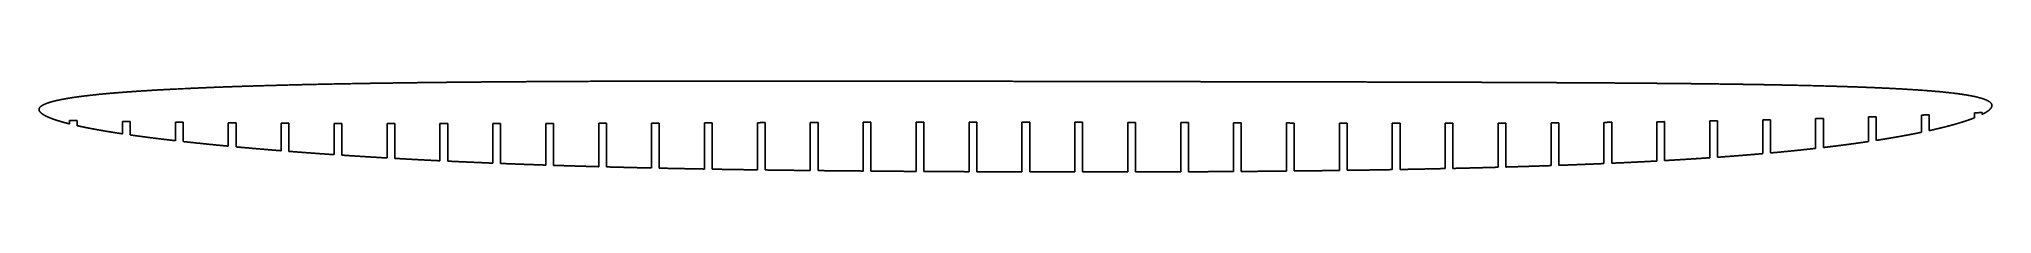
# Model space of a CAD drawing. Header units: metres. Extents: x 544 to 1504, y 2 to 47.
import ezdxf

# ---------------------------------------------------------------- set-up
doc = ezdxf.new("R2010")
doc.units = ezdxf.units.M

msp = doc.modelspace()

# ---------------------------------------------------------------- linework, layer by layer
for p, q in [((1420.9, 28.86, 234), (1420.9, 14.5, 234)), ((1443.1, 29.54, 234), (1443.1, 17.44, 234)), ((1446.9, 29.67, 234), (1446.9, 18.02, 234)), ((1469.1, 30.48, 234), (1469.1, 22, 234)), ((1472.9, 30.63, 234), (1472.9, 22.81, 234)), ((1495.1, 31.57, 234), (1495.1, 29.11, 234)), ((1498.9, 31.75, 234), (1498.9, 30.79, 234)), ((559.1, 27.82, 234), (559.1, 26.14, 234)), ((562.9, 27.75, 234), (562.9, 25.24, 234)), ((585.1, 27.37, 234), (585.1, 21.24, 234)), ((588.9, 27.31, 234), (588.9, 20.69, 234)), ((611.1, 27.01, 234), (611.1, 17.86, 234)), ((614.9, 26.97, 234), (614.9, 17.43, 234)), ((637.1, 26.74, 234), (637.1, 15.16, 234)), ((640.9, 26.7, 234), (640.9, 14.8, 234)), ((663.1, 26.54, 234), (663.1, 12.9, 234)), ((666.9, 26.51, 234), (666.9, 12.59, 234)), ((689.1, 26.4, 234), (689.1, 10.97, 234)), ((692.9, 26.39, 234), (692.9, 10.72, 234)), ((715.1, 26.33, 234), (715.1, 9.33, 234)), ((718.9, 26.32, 234), (718.9, 9.12, 234)), ((741.1, 26.3, 234), (741.1, 7.95, 234)), ((744.9, 26.3, 234), (744.9, 7.77, 234)), ((767.1, 26.32, 234), (767.1, 6.79, 234)), ((770.9, 26.32, 234), (770.9, 6.64, 234)), ((793.1, 26.36, 234), (793.1, 5.83, 234)), ((796.9, 26.37, 234), (796.9, 5.7, 234)), ((819.1, 26.44, 234), (819.1, 5.04, 234)), ((822.9, 26.45, 234), (822.9, 4.93, 234)), ((845.1, 26.53, 234), (845.1, 4.39, 234)), ((848.9, 26.55, 234), (848.9, 4.31, 234)), ((871.1, 26.64, 234), (871.1, 3.88, 234)), ((874.9, 26.65, 234), (874.9, 3.81, 234)), ((897.1, 26.74, 234), (897.1, 3.47, 234)), ((900.9, 26.75, 234), (900.9, 3.42, 234)), ((923.1, 26.83, 234), (923.1, 3.15, 234)), ((926.9, 26.85, 234), (926.9, 3.1, 234)), ((949.1, 26.92, 234), (949.1, 2.9, 234)), ((952.9, 26.93, 234), (952.9, 2.86, 234)), ((975.1, 26.97, 234), (975.1, 2.71, 234)), ((978.9, 26.98, 234), (978.9, 2.68, 234)), ((1001.1, 27, 234), (1001.1, 2.57, 234)), ((1004.9, 27, 234), (1004.9, 2.56, 234)), ((1027.1, 26.99, 234), (1027.1, 2.48, 234)), ((1030.9, 26.98, 234), (1030.9, 2.47, 234)), ((1053.1, 26.94, 234), (1053.1, 2.43, 234)), ((1056.9, 26.93, 234), (1056.9, 2.43, 234)), ((1079.1, 26.86, 234), (1079.1, 2.44, 234)), ((1082.9, 26.85, 234), (1082.9, 2.45, 234)), ((1105.1, 26.77, 234), (1105.1, 2.51, 234)), ((1108.9, 26.75, 234), (1108.9, 2.53, 234)), ((1131.1, 26.67, 234), (1131.1, 2.66, 234)), ((1134.9, 26.66, 234), (1134.9, 2.68, 234)), ((1157.1, 26.58, 234), (1157.1, 2.88, 234)), ((1160.9, 26.57, 234), (1160.9, 2.92, 234)), ((1183.1, 26.52, 234), (1183.1, 3.18, 234)), ((1186.9, 26.51, 234), (1186.9, 3.24, 234)), ((1209.1, 26.48, 234), (1209.1, 3.59, 234)), ((1212.9, 26.48, 234), (1212.9, 3.66, 234)), ((1235.1, 26.49, 234), (1235.1, 4.11, 234)), ((1238.9, 26.49, 234), (1238.9, 4.19, 234)), ((1261.1, 26.55, 234), (1261.1, 4.76, 234)), ((1264.9, 26.56, 234), (1264.9, 4.87, 234)), ((1287.1, 26.68, 234), (1287.1, 5.57, 234)), ((1290.9, 26.7, 234), (1290.9, 5.7, 234)), ((1313.1, 26.89, 234), (1313.1, 6.58, 234)), ((1316.9, 26.93, 234), (1316.9, 6.75, 234)), ((1339.1, 27.19, 234), (1339.1, 7.84, 234)), ((1342.9, 27.24, 234), (1342.9, 8.05, 234)), ((1365.1, 27.59, 234), (1365.1, 9.44, 234)), ((1368.9, 27.66, 234), (1368.9, 9.7, 234)), ((1391.1, 28.11, 234), (1391.1, 11.47, 234)), ((1394.9, 28.2, 234), (1394.9, 11.81, 234)), ((1417.1, 28.76, 234), (1417.1, 14.06, 234))]:
    msp.add_line(p, q)
for points, knots in [([(559.1, 26.14, 234), (558.38, 26.32, 234), (557.66, 26.5, 234), (556.94, 26.69, 234), (556.23, 26.89, 234), (555.51, 27.09, 234), (554.8, 27.29, 234), (554.09, 27.51, 234), (552.89, 27.88, 234), (552.41, 28.04, 234), (551.95, 28.19, 234), (551.5, 28.35, 234), (551.07, 28.5, 234), (550.65, 28.65, 234), (550.25, 28.81, 234), (549.47, 29.11, 234), (549.09, 29.27, 234), (548.73, 29.42, 234), (548.38, 29.57, 234), (548.05, 29.73, 234), (547.73, 29.88, 234), (547.43, 30.03, 234), (546.85, 30.34, 234), (546.57, 30.49, 234), (546.32, 30.64, 234), (546.07, 30.79, 234), (545.84, 30.94, 234), (545.63, 31.09, 234), (545.43, 31.24, 234), (544.96, 31.63, 234), (544.72, 31.87, 234), (544.51, 32.1, 234), (544.34, 32.34, 234), (544.22, 32.57, 234), (544.14, 32.81, 234), (544.1, 33.04, 234), (544.12, 33.49, 234), (544.16, 33.71, 234), (544.25, 33.94, 234), (544.39, 34.17, 234), (544.58, 34.4, 234), (544.82, 34.63, 234), (545.11, 34.85, 234), (545.72, 35.26, 234), (546.03, 35.44, 234), (546.37, 35.63, 234), (546.75, 35.81, 234), (547.17, 35.99, 234), (547.62, 36.17, 234), (548.11, 36.35, 234), (549.23, 36.73, 234), (549.86, 36.92, 234), (550.55, 37.12, 234), (551.28, 37.32, 234), (552.07, 37.51, 234), (552.91, 37.7, 234), (553.8, 37.9, 234), (555.41, 38.22, 234), (556.1, 38.35, 234), (556.82, 38.49, 234), (557.57, 38.62, 234), (558.34, 38.75, 234), (559.15, 38.88, 234), (559.99, 39.01, 234), (562.21, 39.35, 234), (563.65, 39.55, 234), (565.17, 39.75, 234), (566.77, 39.95, 234), (568.45, 40.15, 234), (570.22, 40.35, 234), (572.08, 40.54, 234), (576, 40.93, 234), (578.05, 41.12, 234), (580.2, 41.31, 234), (582.46, 41.5, 234), (584.82, 41.69, 234), (587.29, 41.88, 234), (589.89, 42.06, 234), (595.08, 42.41, 234), (597.65, 42.58, 234), (600.34, 42.74, 234), (603.13, 42.9, 234), (606.05, 43.06, 234), (609.09, 43.22, 234), (612.26, 43.38, 234), (618.92, 43.69, 234), (622.34, 43.85, 234), (625.91, 44, 234), (629.68, 44.15, 234), (633.66, 44.3, 234), (637.82, 44.45, 234), (642.1, 44.6, 234), (649.35, 44.83, 234), (652.33, 44.92, 234), (655.3, 45.01, 234), (658.28, 45.1, 234), (661.25, 45.18, 234), (664.23, 45.25, 234), (667.2, 45.33, 234), (674.85, 45.52, 234), (679.52, 45.62, 234), (684.19, 45.73, 234), (688.86, 45.82, 234), (693.53, 45.91, 234), (698.2, 45.99, 234), (702.87, 46.07, 234), (712.21, 46.22, 234), (716.87, 46.29, 234), (721.54, 46.36, 234), (726.2, 46.42, 234), (730.87, 46.48, 234), (735.53, 46.54, 234), (740.19, 46.59, 234), (750.37, 46.69, 234), (755.87, 46.75, 234), (761.38, 46.8, 234), (766.89, 46.84, 234), (772.4, 46.89, 234), (777.91, 46.92, 234), (783.42, 46.96, 234), (797.4, 47.04, 234), (805.87, 47.09, 234), (814.34, 47.13, 234), (822.81, 47.16, 234), (831.28, 47.19, 234), (839.75, 47.21, 234), (848.22, 47.23, 234), (865.04, 47.25, 234), (873.39, 47.26, 234), (881.75, 47.27, 234), (890.1, 47.27, 234), (898.45, 47.28, 234), (906.8, 47.27, 234), (915.15, 47.27, 234), (923.51, 47.26, 234)], [0, 0, 0, 0, 0, 0, 0, 0, 0, 0.051842, 0.051842, 0.051842, 0.051842, 0.051842, 0.051842, 0.051842, 0.087777, 0.087777, 0.087777, 0.087777, 0.087777, 0.087777, 0.087777, 0.123712, 0.123712, 0.123712, 0.123712, 0.123712, 0.123712, 0.123712, 0.159647, 0.159647, 0.159647, 0.159647, 0.159647, 0.159647, 0.159647, 0.216116, 0.216116, 0.216116, 0.216116, 0.216116, 0.216116, 0.216116, 0.269574, 0.269574, 0.269574, 0.269574, 0.269574, 0.269574, 0.269574, 0.31344, 0.31344, 0.31344, 0.31344, 0.31344, 0.31344, 0.31344, 0.362179, 0.362179, 0.362179, 0.362179, 0.362179, 0.362179, 0.362179, 0.396297, 0.396297, 0.396297, 0.396297, 0.396297, 0.396297, 0.396297, 0.44991, 0.44991, 0.44991, 0.44991, 0.44991, 0.44991, 0.44991, 0.503522, 0.503522, 0.503522, 0.503522, 0.503522, 0.503522, 0.503522, 0.55226, 0.55226, 0.55226, 0.55226, 0.55226, 0.55226, 0.55226, 0.601514, 0.601514, 0.601514, 0.601514, 0.601514, 0.601514, 0.601514, 0.635723, 0.635723, 0.635723, 0.635723, 0.635723, 0.635723, 0.635723, 0.689416, 0.689416, 0.689416, 0.689416, 0.689416, 0.689416, 0.689416, 0.743064, 0.743064, 0.743064, 0.743064, 0.743064, 0.743064, 0.743064, 0.806446, 0.806446, 0.806446, 0.806446, 0.806446, 0.806446, 0.806446, 0.903906, 0.903906, 0.903906, 0.903906, 0.903906, 0.903906, 0.903906, 1, 1, 1, 1, 1, 1, 1, 1, 1]), ([(923.51, 47.26, 234), (929.43, 47.26, 234), (935.36, 47.25, 234), (941.29, 47.25, 234), (947.21, 47.24, 234), (953.14, 47.23, 234), (959.07, 47.23, 234), (965, 47.22, 234), (976.85, 47.2, 234), (982.78, 47.19, 234), (988.7, 47.18, 234), (994.63, 47.17, 234), (1000.56, 47.16, 234), (1006.49, 47.15, 234), (1012.41, 47.14, 234), (1031.94, 47.11, 234), (1045.53, 47.08, 234), (1059.13, 47.06, 234), (1072.73, 47.04, 234), (1086.32, 47.01, 234), (1099.92, 46.99, 234), (1113.52, 46.96, 234), (1136.85, 46.92, 234), (1146.59, 46.9, 234), (1156.32, 46.88, 234), (1166.06, 46.86, 234), (1175.79, 46.84, 234), (1185.53, 46.82, 234), (1195.26, 46.8, 234), (1210.07, 46.76, 234), (1215.15, 46.75, 234), (1220.23, 46.73, 234), (1225.31, 46.72, 234), (1230.39, 46.7, 234), (1235.46, 46.69, 234), (1240.54, 46.67, 234), (1250.69, 46.64, 234), (1255.77, 46.62, 234), (1260.85, 46.6, 234), (1265.92, 46.58, 234), (1271, 46.56, 234), (1276.08, 46.54, 234), (1281.15, 46.51, 234), (1290.88, 46.46, 234), (1295.53, 46.44, 234), (1300.18, 46.41, 234), (1304.83, 46.39, 234), (1309.48, 46.36, 234), (1314.13, 46.33, 234), (1318.78, 46.3, 234), (1328.5, 46.23, 234), (1333.57, 46.19, 234), (1338.64, 46.14, 234), (1343.71, 46.1, 234), (1348.78, 46.05, 234), (1353.85, 46, 234), (1358.91, 45.94, 234), (1371.45, 45.79, 234), (1378.93, 45.69, 234), (1386.41, 45.58, 234), (1393.89, 45.46, 234), (1401.37, 45.32, 234), (1408.85, 45.16, 234), (1416.32, 44.98, 234), (1428.7, 44.63, 234), (1433.61, 44.48, 234), (1438.51, 44.31, 234), (1443.41, 44.13, 234), (1448.31, 43.93, 234), (1453.21, 43.7, 234), (1458.11, 43.44, 234), (1465.35, 43, 234), (1467.69, 42.84, 234), (1470.03, 42.68, 234), (1472.37, 42.51, 234), (1474.71, 42.32, 234), (1477.05, 42.11, 234), (1479.39, 41.89, 234), (1482.73, 41.53, 234), (1483.71, 41.42, 234), (1484.66, 41.31, 234), (1485.57, 41.2, 234), (1486.45, 41.09, 234), (1487.31, 40.97, 234), (1488.13, 40.86, 234), (1489.71, 40.63, 234), (1490.47, 40.51, 234), (1491.2, 40.39, 234), (1491.91, 40.27, 234), (1492.59, 40.15, 234), (1493.24, 40.03, 234), (1493.86, 39.91, 234), (1495.06, 39.66, 234), (1495.63, 39.54, 234), (1496.18, 39.42, 234), (1496.7, 39.29, 234), (1497.2, 39.16, 234), (1497.68, 39.03, 234), (1498.13, 38.91, 234), (1499.24, 38.57, 234), (1499.85, 38.37, 234), (1500.42, 38.16, 234), (1500.93, 37.95, 234), (1501.39, 37.73, 234), (1501.8, 37.52, 234), (1502.16, 37.3, 234), (1502.79, 36.86, 234), (1503.06, 36.64, 234), (1503.28, 36.41, 234), (1503.46, 36.18, 234), (1503.59, 35.95, 234), (1503.68, 35.72, 234), (1503.73, 35.49, 234), (1503.75, 35.02, 234), (1503.72, 34.78, 234), (1503.65, 34.55, 234), (1503.55, 34.33, 234), (1503.43, 34.12, 234), (1503.29, 33.93, 234), (1503.14, 33.74, 234), (1502.67, 33.21, 234), (1502.32, 32.89, 234), (1501.95, 32.6, 234), (1501.56, 32.32, 234), (1501.16, 32.06, 234), (1500.76, 31.81, 234), (1500.35, 31.57, 234), (1499.81, 31.27, 234), (1499.68, 31.2, 234), (1499.55, 31.13, 234), (1499.42, 31.06, 234), (1499.29, 30.99, 234), (1499.16, 30.92, 234), (1499.03, 30.86, 234), (1498.9, 30.79, 234)], [0, 0, 0, 0, 0, 0, 0, 0, 0, 0.00567358, 0.00567358, 0.00567358, 0.00567358, 0.00567358, 0.00567358, 0.00567358, 0.01134693, 0.01134693, 0.01134693, 0.01134693, 0.01134693, 0.01134693, 0.01134693, 0.02436211, 0.02436211, 0.02436211, 0.02436211, 0.02436211, 0.02436211, 0.02436211, 0.03368046, 0.03368046, 0.03368046, 0.03368046, 0.03368046, 0.03368046, 0.03368046, 0.03854152, 0.03854152, 0.03854152, 0.03854152, 0.03854152, 0.03854152, 0.03854152, 0.04340258, 0.04340258, 0.04340258, 0.04340258, 0.04340258, 0.04340258, 0.04340258, 0.04785856, 0.04785856, 0.04785856, 0.04785856, 0.04785856, 0.04785856, 0.04785856, 0.05271969, 0.05271969, 0.05271969, 0.05271969, 0.05271969, 0.05271969, 0.05271969, 0.0598993, 0.0598993, 0.0598993, 0.0598993, 0.0598993, 0.0598993, 0.0598993, 0.06460758, 0.06460758, 0.06460758, 0.06460758, 0.06460758, 0.06460758, 0.06460758, 0.06686082, 0.06686082, 0.06686082, 0.06686082, 0.06686082, 0.06686082, 0.06686082, 0.06783882, 0.06783882, 0.06783882, 0.06783882, 0.06783882, 0.06783882, 0.06783882, 0.06881682, 0.06881682, 0.06881682, 0.06881682, 0.06881682, 0.06881682, 0.06881682, 0.06979482, 0.06979482, 0.06979482, 0.06979482, 0.06979482, 0.06979482, 0.06979482, 0.07133167, 0.07133167, 0.07133167, 0.07133167, 0.07133167, 0.07133167, 0.07133167, 0.07286852, 0.07286852, 0.07286852, 0.07286852, 0.07286852, 0.07286852, 0.07286852, 0.0744187, 0.0744187, 0.0744187, 0.0744187, 0.0744187, 0.0744187, 0.0744187, 0.07750975, 0.07750975, 0.07750975, 0.07750975, 0.07750975, 0.07750975, 0.07750975, 0.07846522, 0.07846522, 0.07846522, 0.07846522, 0.07846522, 0.07846522, 0.07846522, 0.07846522, 0.07846522]), ([(1495.1, 29.11, 234), (1495, 29.07, 234), (1494.9, 29.03, 234), (1494.79, 28.99, 234), (1494.69, 28.95, 234), (1494.59, 28.91, 234), (1494.49, 28.87, 234), (1494.38, 28.83, 234), (1493.28, 28.42, 234), (1492.27, 28.05, 234), (1491.25, 27.7, 234), (1490.23, 27.37, 234), (1489.21, 27.04, 234), (1488.18, 26.73, 234), (1487.15, 26.42, 234), (1484.65, 25.7, 234), (1483.18, 25.29, 234), (1481.7, 24.9, 234), (1480.21, 24.52, 234), (1478.73, 24.16, 234), (1477.24, 23.8, 234), (1475.75, 23.45, 234), (1474.09, 23.08, 234), (1473.92, 23.04, 234), (1473.75, 23, 234), (1473.58, 22.96, 234), (1473.41, 22.93, 234), (1473.24, 22.89, 234), (1473.07, 22.85, 234), (1472.9, 22.81, 234)], [0, 0, 0, 0, 0, 0, 0, 0, 0, 0.037972, 0.037972, 0.037972, 0.037972, 0.037972, 0.037972, 0.037972, 0.409773, 0.409773, 0.409773, 0.409773, 0.409773, 0.409773, 0.409773, 0.939797, 0.939797, 0.939797, 0.939797, 0.939797, 0.939797, 0.939797, 1, 1, 1, 1, 1, 1, 1, 1, 1]), ([(585.1, 21.24, 234), (583.56, 21.47, 234), (582.06, 21.71, 234), (580.6, 21.94, 234), (579.17, 22.16, 234), (577.78, 22.39, 234), (576.43, 22.62, 234), (575.12, 22.85, 234), (572.3, 23.35, 234), (570.81, 23.62, 234), (569.37, 23.89, 234), (567.98, 24.16, 234), (566.64, 24.43, 234), (565.35, 24.7, 234), (564.1, 24.97, 234), (562.9, 25.24, 234)], [0, 0, 0, 0, 0, 0, 0, 0, 0, 0.454088, 0.454088, 0.454088, 0.454088, 0.454088, 0.454088, 0.454088, 1, 1, 1, 1, 1, 1, 1, 1, 1]), ([(1469.1, 22, 234), (1467.64, 21.7, 234), (1466.18, 21.4, 234), (1464.71, 21.11, 234), (1463.25, 20.83, 234), (1461.78, 20.55, 234), (1460.31, 20.28, 234), (1458.84, 20.02, 234), (1456.07, 19.53, 234), (1454.76, 19.3, 234), (1453.45, 19.08, 234), (1452.14, 18.86, 234), (1450.83, 18.64, 234), (1449.52, 18.43, 234), (1448.21, 18.22, 234), (1446.9, 18.02, 234)], [0, 0, 0, 0, 0, 0, 0, 0, 0, 0.529258, 0.529258, 0.529258, 0.529258, 0.529258, 0.529258, 0.529258, 1, 1, 1, 1, 1, 1, 1, 1, 1]), ([(663.1, 12.9, 234), (660.89, 13.07, 234), (658.69, 13.25, 234), (656.49, 13.43, 234), (654.28, 13.62, 234), (652.08, 13.81, 234), (649.87, 14, 234), (647.67, 14.19, 234), (644.9, 14.44, 234), (644.32, 14.49, 234), (643.75, 14.54, 234), (643.18, 14.59, 234), (642.61, 14.64, 234), (642.04, 14.7, 234), (641.47, 14.75, 234), (640.9, 14.8, 234)], [0, 0, 0, 0, 0, 0, 0, 0, 0, 0.794234, 0.794234, 0.794234, 0.794234, 0.794234, 0.794234, 0.794234, 1, 1, 1, 1, 1, 1, 1, 1, 1]), ([(1391.1, 11.47, 234), (1389.3, 11.31, 234), (1387.5, 11.15, 234), (1385.7, 11, 234), (1383.9, 10.85, 234), (1382.1, 10.7, 234), (1380.3, 10.56, 234), (1378.5, 10.42, 234), (1375.72, 10.21, 234), (1374.75, 10.13, 234), (1373.77, 10.06, 234), (1372.8, 9.99, 234), (1371.82, 9.91, 234), (1370.85, 9.84, 234), (1369.87, 9.77, 234), (1368.9, 9.7, 234)], [0, 0, 0, 0, 0, 0, 0, 0, 0, 0.64904, 0.64904, 0.64904, 0.64904, 0.64904, 0.64904, 0.64904, 1, 1, 1, 1, 1, 1, 1, 1, 1]), ([(1443.1, 17.44, 234), (1440.94, 17.12, 234), (1438.79, 16.81, 234), (1436.63, 16.5, 234), (1434.47, 16.21, 234), (1432.31, 15.92, 234), (1430.15, 15.64, 234), (1427.99, 15.36, 234), (1425.21, 15.02, 234), (1424.59, 14.94, 234), (1423.98, 14.87, 234), (1423.36, 14.8, 234), (1422.75, 14.72, 234), (1422.13, 14.65, 234), (1421.52, 14.57, 234), (1420.9, 14.5, 234)], [0, 0, 0, 0, 0, 0, 0, 0, 0, 0.778543, 0.778543, 0.778543, 0.778543, 0.778543, 0.778543, 0.778543, 1, 1, 1, 1, 1, 1, 1, 1, 1]), ([(845.1, 4.39, 234), (844.94, 4.4, 234), (844.78, 4.4, 234), (844.61, 4.41, 234), (844.45, 4.41, 234), (844.29, 4.41, 234), (844.13, 4.42, 234), (843.97, 4.42, 234), (841.19, 4.48, 234), (838.58, 4.54, 234), (835.96, 4.6, 234), (833.35, 4.67, 234), (830.74, 4.73, 234), (828.13, 4.8, 234), (825.51, 4.86, 234), (822.9, 4.93, 234)], [0, 0, 0, 0, 0, 0, 0, 0, 0, 0.058378, 0.058378, 0.058378, 0.058378, 0.058378, 0.058378, 0.058378, 1, 1, 1, 1, 1, 1, 1, 1, 1]), ([(1027.1, 2.48, 234), (1026.62, 2.48, 234), (1026.15, 2.48, 234), (1025.67, 2.48, 234), (1025.19, 2.49, 234), (1024.72, 2.49, 234), (1024.24, 2.49, 234), (1023.76, 2.49, 234), (1020.99, 2.5, 234), (1018.69, 2.51, 234), (1016.39, 2.51, 234), (1014.09, 2.52, 234), (1011.79, 2.53, 234), (1009.5, 2.54, 234), (1007.2, 2.55, 234), (1004.9, 2.56, 234)], [0, 0, 0, 0, 0, 0, 0, 0, 0, 0.171874, 0.171874, 0.171874, 0.171874, 0.171874, 0.171874, 0.171874, 1, 1, 1, 1, 1, 1, 1, 1, 1]), ([(1053.1, 2.43, 234), (1052.34, 2.44, 234), (1051.57, 2.44, 234), (1050.81, 2.44, 234), (1050.05, 2.44, 234), (1049.28, 2.44, 234), (1048.52, 2.44, 234), (1047.76, 2.44, 234), (1044.98, 2.44, 234), (1042.97, 2.45, 234), (1040.96, 2.45, 234), (1038.95, 2.45, 234), (1036.93, 2.46, 234), (1034.92, 2.46, 234), (1032.91, 2.47, 234), (1030.9, 2.47, 234)], [0, 0, 0, 0, 0, 0, 0, 0, 0, 0.275141, 0.275141, 0.275141, 0.275141, 0.275141, 0.275141, 0.275141, 1, 1, 1, 1, 1, 1, 1, 1, 1]), ([(1365.1, 9.44, 234), (1363.17, 9.3, 234), (1361.25, 9.17, 234), (1359.32, 9.05, 234), (1357.39, 8.92, 234), (1355.47, 8.8, 234), (1353.54, 8.68, 234), (1351.61, 8.56, 234), (1348.84, 8.39, 234), (1347.99, 8.34, 234), (1347.14, 8.29, 234), (1346.29, 8.25, 234), (1345.44, 8.2, 234), (1344.6, 8.15, 234), (1343.75, 8.1, 234), (1342.9, 8.05, 234)], [0, 0, 0, 0, 0, 0, 0, 0, 0, 0.694477, 0.694477, 0.694477, 0.694477, 0.694477, 0.694477, 0.694477, 1, 1, 1, 1, 1, 1, 1, 1, 1])]:
    msp.add_open_spline(points, degree=8, knots=knots)
for points, degree in [([(1417.1, 28.76, 234), (1418.05, 28.78, 234), (1419, 28.81, 234), (1419.95, 28.84, 234), (1420.9, 28.86, 234)], 4), ([(1443.1, 29.54, 234), (1444.05, 29.57, 234), (1445, 29.6, 234), (1445.95, 29.64, 234), (1446.9, 29.67, 234)], 4), ([(1469.1, 30.48, 234), (1470.05, 30.51, 234), (1471, 30.55, 234), (1471.95, 30.59, 234), (1472.9, 30.63, 234)], 4), ([(1495.1, 31.57, 234), (1496.05, 31.62, 234), (1497, 31.66, 234), (1497.95, 31.71, 234), (1498.9, 31.75, 234)], 4), ([(559.1, 27.82, 234), (560.05, 27.8, 234), (561, 27.78, 234), (561.95, 27.77, 234), (562.9, 27.75, 234)], 4), ([(585.1, 27.37, 234), (586.05, 27.36, 234), (587, 27.34, 234), (587.95, 27.33, 234), (588.9, 27.31, 234)], 4), ([(611.1, 17.86, 234), (608.32, 18.17, 234), (605.54, 18.5, 234), (602.76, 18.84, 234), (599.99, 19.18, 234), (597.21, 19.54, 234), (594.44, 19.91, 234), (591.67, 20.29, 234), (588.9, 20.69, 234)], 8), ([(611.1, 27.01, 234), (612.05, 27, 234), (613, 26.99, 234), (613.95, 26.98, 234), (614.9, 26.97, 234)], 4), ([(637.1, 26.74, 234), (638.05, 26.73, 234), (639, 26.72, 234), (639.95, 26.71, 234), (640.9, 26.7, 234)], 4), ([(663.1, 26.54, 234), (664.05, 26.53, 234), (665, 26.52, 234), (665.95, 26.52, 234), (666.9, 26.51, 234)], 4), ([(689.1, 26.4, 234), (690.05, 26.4, 234), (691, 26.39, 234), (691.95, 26.39, 234), (692.9, 26.39, 234)], 4), ([(715.1, 26.33, 234), (716.05, 26.32, 234), (717, 26.32, 234), (717.95, 26.32, 234), (718.9, 26.32, 234)], 4), ([(741.1, 26.3, 234), (742.05, 26.3, 234), (743, 26.3, 234), (743.95, 26.3, 234), (744.9, 26.3, 234)], 4), ([(767.1, 26.32, 234), (768.05, 26.32, 234), (769, 26.32, 234), (769.95, 26.32, 234), (770.9, 26.32, 234)], 4), ([(793.1, 26.36, 234), (794.05, 26.37, 234), (795, 26.37, 234), (795.95, 26.37, 234), (796.9, 26.37, 234)], 4), ([(819.1, 26.44, 234), (820.05, 26.44, 234), (821, 26.45, 234), (821.95, 26.45, 234), (822.9, 26.45, 234)], 4), ([(845.1, 26.53, 234), (845.91, 26.54, 234), (846.55, 26.54, 234), (847.39, 26.54, 234), (848.35, 26.55, 234), (848.9, 26.55, 234)], 5), ([(871.1, 26.64, 234), (874.9, 26.65, 234)], 1), ([(897.1, 26.74, 234), (897.91, 26.74, 234), (898.66, 26.74, 234), (899.44, 26.75, 234), (900.23, 26.75, 234), (900.9, 26.75, 234)], 5), ([(923.1, 26.83, 234), (924.05, 26.84, 234), (925, 26.84, 234), (925.95, 26.84, 234), (926.9, 26.85, 234)], 4), ([(949.1, 26.92, 234), (950.05, 26.92, 234), (951, 26.92, 234), (951.95, 26.92, 234), (952.9, 26.93, 234)], 4), ([(975.1, 26.97, 234), (976.05, 26.98, 234), (977, 26.98, 234), (977.95, 26.98, 234), (978.9, 26.98, 234)], 4), ([(1001.1, 27, 234), (1002.05, 27, 234), (1003, 27, 234), (1003.95, 27, 234), (1004.9, 27, 234)], 4), ([(1027.1, 26.99, 234), (1028.05, 26.99, 234), (1029, 26.99, 234), (1029.95, 26.99, 234), (1030.9, 26.98, 234)], 4), ([(1053.1, 26.94, 234), (1054.05, 26.94, 234), (1055, 26.93, 234), (1055.95, 26.93, 234), (1056.9, 26.93, 234)], 4), ([(1079.1, 26.86, 234), (1080.05, 26.86, 234), (1081, 26.86, 234), (1081.95, 26.85, 234), (1082.9, 26.85, 234)], 4), ([(1105.1, 26.77, 234), (1106.05, 26.76, 234), (1107, 26.76, 234), (1107.95, 26.76, 234), (1108.9, 26.75, 234)], 4), ([(1131.1, 26.67, 234), (1131.93, 26.67, 234), (1132.66, 26.67, 234), (1133.46, 26.66, 234), (1134.29, 26.66, 234), (1134.9, 26.66, 234)], 5), ([(1157.1, 26.58, 234), (1158.05, 26.58, 234), (1159, 26.58, 234), (1159.95, 26.57, 234), (1160.9, 26.57, 234)], 4), ([(1183.1, 26.52, 234), (1184.05, 26.51, 234), (1185, 26.51, 234), (1185.95, 26.51, 234), (1186.9, 26.51, 234)], 4), ([(1209.1, 26.48, 234), (1210.05, 26.48, 234), (1211, 26.48, 234), (1211.95, 26.48, 234), (1212.9, 26.48, 234)], 4), ([(1235.1, 26.49, 234), (1236.05, 26.49, 234), (1237, 26.49, 234), (1237.95, 26.49, 234), (1238.9, 26.49, 234)], 4), ([(1261.1, 26.55, 234), (1262.05, 26.55, 234), (1263, 26.56, 234), (1263.95, 26.56, 234), (1264.9, 26.56, 234)], 4), ([(1287.1, 26.68, 234), (1288.05, 26.69, 234), (1289, 26.69, 234), (1289.95, 26.7, 234), (1290.9, 26.7, 234)], 4), ([(1313.1, 26.89, 234), (1314.05, 26.9, 234), (1315, 26.91, 234), (1315.95, 26.92, 234), (1316.9, 26.93, 234)], 4), ([(1339.1, 27.19, 234), (1340.05, 27.2, 234), (1341, 27.22, 234), (1341.95, 27.23, 234), (1342.9, 27.24, 234)], 4), ([(1365.1, 27.59, 234), (1366.05, 27.61, 234), (1367, 27.63, 234), (1367.95, 27.64, 234), (1368.9, 27.66, 234)], 4), ([(1391.1, 28.11, 234), (1392.05, 28.13, 234), (1393, 28.15, 234), (1393.95, 28.18, 234), (1394.9, 28.2, 234)], 4), ([(637.1, 15.16, 234), (634.32, 15.42, 234), (631.55, 15.69, 234), (628.77, 15.96, 234), (625.99, 16.24, 234), (623.22, 16.53, 234), (620.45, 16.82, 234), (617.67, 17.12, 234), (614.9, 17.43, 234)], 8), ([(689.1, 10.97, 234), (686.32, 11.16, 234), (683.55, 11.35, 234), (680.77, 11.55, 234), (678, 11.75, 234), (675.22, 11.96, 234), (672.45, 12.16, 234), (669.67, 12.38, 234), (666.9, 12.59, 234)], 8), ([(715.1, 9.33, 234), (712.32, 9.49, 234), (709.55, 9.66, 234), (706.77, 9.83, 234), (704, 10, 234), (701.22, 10.17, 234), (698.45, 10.35, 234), (695.67, 10.53, 234), (692.9, 10.72, 234)], 8), ([(1417.1, 14.06, 234), (1414.33, 13.75, 234), (1411.56, 13.45, 234), (1408.78, 13.15, 234), (1406.01, 12.87, 234), (1403.23, 12.59, 234), (1400.46, 12.32, 234), (1397.68, 12.06, 234), (1394.9, 11.81, 234)], 8), ([(741.1, 7.95, 234), (738.32, 8.08, 234), (735.55, 8.22, 234), (732.77, 8.36, 234), (730, 8.51, 234), (727.22, 8.66, 234), (724.45, 8.81, 234), (721.67, 8.96, 234), (718.9, 9.12, 234)], 8), ([(767.1, 6.79, 234), (764.32, 6.9, 234), (761.55, 7.02, 234), (758.77, 7.13, 234), (756, 7.26, 234), (753.22, 7.38, 234), (750.45, 7.51, 234), (747.67, 7.63, 234), (744.9, 7.77, 234)], 8), ([(793.1, 5.83, 234), (790.32, 5.92, 234), (787.55, 6.01, 234), (784.77, 6.11, 234), (782, 6.21, 234), (779.22, 6.31, 234), (776.45, 6.42, 234), (773.67, 6.53, 234), (770.9, 6.64, 234)], 8), ([(819.1, 5.04, 234), (816.32, 5.11, 234), (813.55, 5.19, 234), (810.77, 5.27, 234), (808, 5.35, 234), (805.22, 5.44, 234), (802.45, 5.52, 234), (799.67, 5.61, 234), (796.9, 5.7, 234)], 8), ([(871.1, 3.88, 234), (868.32, 3.93, 234), (865.55, 3.98, 234), (862.77, 4.03, 234), (860, 4.08, 234), (857.22, 4.14, 234), (854.45, 4.19, 234), (851.67, 4.25, 234), (848.9, 4.31, 234)], 8), ([(897.1, 3.47, 234), (894.32, 3.51, 234), (891.55, 3.55, 234), (888.77, 3.59, 234), (886, 3.63, 234), (883.22, 3.67, 234), (880.45, 3.72, 234), (877.67, 3.76, 234), (874.9, 3.81, 234)], 8), ([(923.1, 3.15, 234), (920.32, 3.18, 234), (917.55, 3.21, 234), (914.77, 3.24, 234), (912, 3.27, 234), (909.22, 3.31, 234), (906.45, 3.34, 234), (903.67, 3.38, 234), (900.9, 3.42, 234)], 8), ([(949.1, 2.9, 234), (946.32, 2.92, 234), (943.55, 2.94, 234), (940.77, 2.97, 234), (938, 2.99, 234), (935.22, 3.02, 234), (932.45, 3.05, 234), (929.67, 3.08, 234), (926.9, 3.1, 234)], 8), ([(975.1, 2.71, 234), (972.32, 2.72, 234), (969.55, 2.74, 234), (966.77, 2.76, 234), (964, 2.78, 234), (961.22, 2.8, 234), (958.45, 2.82, 234), (955.67, 2.84, 234), (952.9, 2.86, 234)], 8), ([(1001.1, 2.57, 234), (998.32, 2.58, 234), (995.55, 2.6, 234), (992.77, 2.61, 234), (990, 2.62, 234), (987.22, 2.64, 234), (984.45, 2.65, 234), (981.67, 2.67, 234), (978.9, 2.68, 234)], 8), ([(1079.1, 2.44, 234), (1076.33, 2.44, 234), (1073.55, 2.44, 234), (1070.78, 2.43, 234), (1068, 2.43, 234), (1065.23, 2.43, 234), (1062.45, 2.43, 234), (1059.68, 2.43, 234), (1056.9, 2.43, 234)], 8), ([(1105.1, 2.51, 234), (1102.33, 2.5, 234), (1099.55, 2.49, 234), (1096.78, 2.48, 234), (1094, 2.47, 234), (1091.23, 2.47, 234), (1088.45, 2.46, 234), (1085.68, 2.45, 234), (1082.9, 2.45, 234)], 8), ([(1131.1, 2.66, 234), (1128.33, 2.64, 234), (1125.55, 2.62, 234), (1122.78, 2.6, 234), (1120, 2.59, 234), (1117.23, 2.57, 234), (1114.45, 2.56, 234), (1111.68, 2.54, 234), (1108.9, 2.53, 234)], 8), ([(1157.1, 2.88, 234), (1154.33, 2.85, 234), (1151.55, 2.82, 234), (1148.78, 2.8, 234), (1146, 2.77, 234), (1143.23, 2.75, 234), (1140.45, 2.72, 234), (1137.68, 2.7, 234), (1134.9, 2.68, 234)], 8), ([(1183.1, 3.18, 234), (1180.33, 3.15, 234), (1177.55, 3.11, 234), (1174.78, 3.07, 234), (1172, 3.04, 234), (1169.23, 3.01, 234), (1166.45, 2.97, 234), (1163.68, 2.94, 234), (1160.9, 2.92, 234)], 8), ([(1209.1, 3.59, 234), (1206.33, 3.54, 234), (1203.55, 3.49, 234), (1200.78, 3.45, 234), (1198, 3.4, 234), (1195.23, 3.36, 234), (1192.45, 3.32, 234), (1189.68, 3.28, 234), (1186.9, 3.24, 234)], 8), ([(1235.1, 4.11, 234), (1232.33, 4.05, 234), (1229.55, 3.99, 234), (1226.78, 3.93, 234), (1224, 3.87, 234), (1221.23, 3.81, 234), (1218.45, 3.76, 234), (1215.68, 3.71, 234), (1212.9, 3.66, 234)], 8), ([(1261.1, 4.76, 234), (1258.33, 4.68, 234), (1255.55, 4.61, 234), (1252.78, 4.53, 234), (1250, 4.46, 234), (1247.23, 4.39, 234), (1244.45, 4.32, 234), (1241.68, 4.26, 234), (1238.9, 4.19, 234)], 8), ([(1287.1, 5.57, 234), (1284.33, 5.47, 234), (1281.55, 5.38, 234), (1278.78, 5.29, 234), (1276, 5.2, 234), (1273.23, 5.11, 234), (1270.45, 5.03, 234), (1267.68, 4.95, 234), (1264.9, 4.87, 234)], 8), ([(1313.1, 6.58, 234), (1310.33, 6.46, 234), (1307.55, 6.34, 234), (1304.78, 6.23, 234), (1302, 6.12, 234), (1299.23, 6.01, 234), (1296.45, 5.91, 234), (1293.68, 5.8, 234), (1290.9, 5.7, 234)], 8), ([(1339.1, 7.84, 234), (1336.33, 7.69, 234), (1333.55, 7.54, 234), (1330.78, 7.4, 234), (1328, 7.26, 234), (1325.23, 7.13, 234), (1322.45, 7, 234), (1319.68, 6.87, 234), (1316.9, 6.75, 234)], 8)]:
    msp.add_open_spline(points, degree=degree)

doc.saveas('drawing.dxf')
